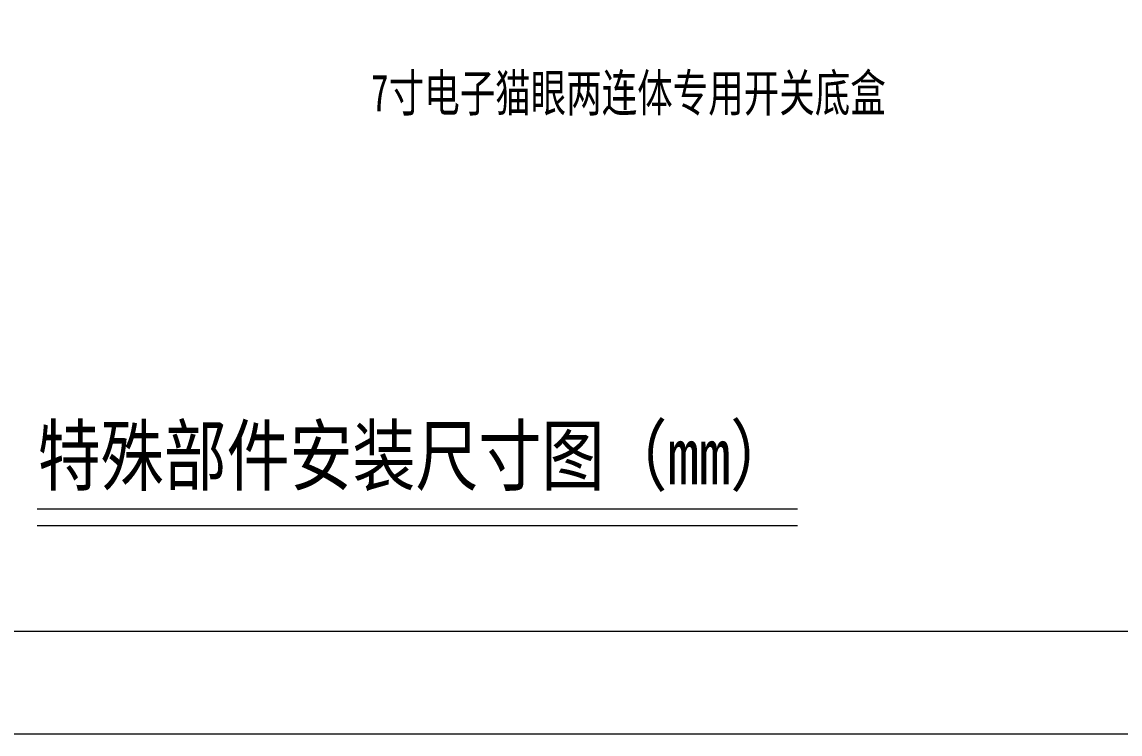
# Model space of a CAD drawing. Header units: millimetres. Extents: x 130143 to 328923, y 19139 to 134795.
# Drawn here: x 305076 to 314940, y 79693 to 86093 of the extents above; entities that cross this region are included whole.
import ezdxf

# ---------------------------------------------------------------- set-up
doc = ezdxf.new("R2010")
doc.units = ezdxf.units.MM
doc.header["$LTSCALE"] = 10
doc.layers.add('邦威智能化', color=7, linetype='Continuous', lineweight=18)
doc.styles.add('图纸名称', font='simhei.ttf', dxfattribs={"width": 0.8})
doc.styles.add('黑体', font='simhei.ttf', dxfattribs={"width": 0.7})

# ---------------------------------------------------------------- blocks, each defined once
blk = doc.blocks.new('图框')
for points in [[(-2302, 1740), (42698, 1740), (42698, -30260), (-2302, -30260)], [(-802, 590), (41198, 590), (41198, -29110), (-802, -29110)]]:
    blk.add_lwpolyline(points, close=True)

msp = doc.modelspace()

# ---------------------------------------------------------------- linework, layer by layer
at = {"layer": '邦威智能化', "color": 0}
for p, q in [((305214.11503, 81715.76545, 0), (312042.038, 81715.76545, 0)), ((305214.11503, 81566.90911, 0), (312042.038, 81566.90911, 0))]:
    msp.add_line(p, q, dxfattribs=at)

# ---------------------------------------------------------------- block references
at = {"layer": '邦威智能化', "xscale": 0.8000000000029104, "yscale": 0.7999999999992724, "zscale": 0.8}
msp.add_blockref('图框', (294763.97274, 103901.06772, 0), dxfattribs=at)

# ---------------------------------------------------------------- texts
at = {"layer": '邦威智能化', "style": '图纸名称', "width": 0.8}
msp.add_text('特殊部件安装尺寸图（mm）', height=518.4, dxfattribs=at).set_placement((305217.53615, 81936.41469, 0))
at = {"layer": '邦威智能化', "color": 1, "linetype": 'ByBlock', "insert": (308211.30323, 85622.30973, 0), "char_height": 873.6551111, "width": 7248.312385, "attachment_point": 1, "style": '黑体'}
msp.add_mtext('{\\H0.3824x;7寸电子猫眼两连体专用开关底盒}', dxfattribs=at)

doc.saveas('drawing.dxf')
